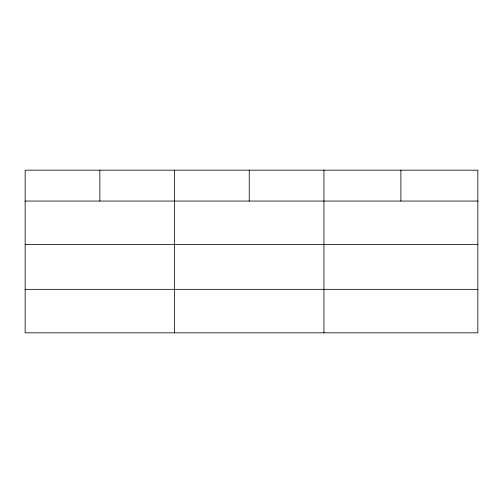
<?xml version="1.0" encoding="UTF-8"?>
<svg xmlns="http://www.w3.org/2000/svg" width="503" height="503" viewBox="0 0 503 503"><rect width="100%" height="100%" fill="white"/><g stroke="black" fill="none" stroke-linecap="round" stroke-linejoin="round"><path stroke-width="0.75" d="M477.85 244.54L477.85 170.177L25.15 170.177L25.15 332.823L477.85 332.823L477.85 244.54L25.15 244.54M25.15 201.055L477.85 201.055M25.15 289.338L477.85 289.338M400.891 170.177L400.891 201.055M323.932 170.177L323.932 332.823M249.237 170.177L249.237 201.055M174.541 170.177L174.541 332.823M99.846 170.177L99.846 201.055"/></g></svg>
